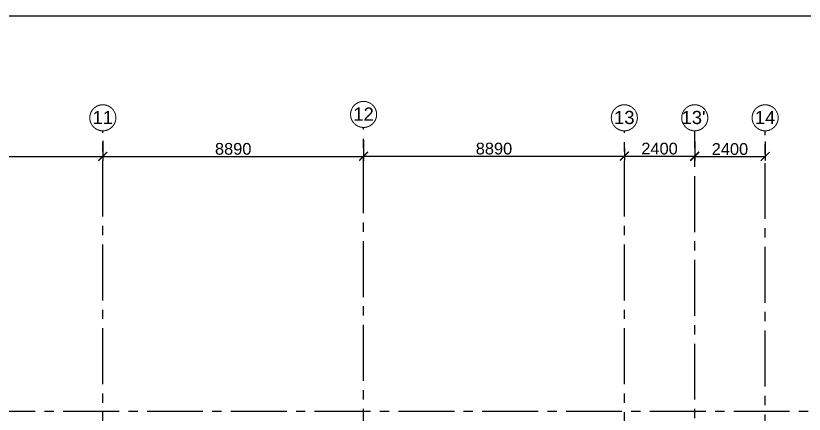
# Model space of a CAD drawing. Header units: millimetres. Extents: x 149548 to 2112824, y -1657616 to -1354760.
# Drawn here: x 1711686 to 1738567, y -1591106 to -1577511 of the extents above; entities that cross this region are included whole.
import ezdxf

# ---------------------------------------------------------------- set-up
doc = ezdxf.new("R2010")
doc.units = ezdxf.units.MM
doc.header["$MEASUREMENT"] = 0
doc.header["$PDMODE"] = 98
for name, pattern in [('ACAD_ISO02W100', [15, 12, -3]), ('CENTER2', [28.575, 19.05, -3.175, 3.175, -3.175]), ('HIDDEN', [0.375, 0.25, -0.125])]:
    doc.linetypes.add(name, pattern=pattern)
doc.layers.add('CENTER_LINE', color=8, linetype='CENTER2', lineweight=25)
doc.layers.add('GRID', color=252, linetype='ACAD_ISO02W100', lineweight=9)
doc.layers.add('Dimension', color=7, linetype='Continuous')
doc.styles.add('1-100', font='arial.ttf', dxfattribs={"height": 400})
doc.styles.get("Standard").update_dxf_attribs({"font": 'arial.ttf'})
doc.dimstyles.new('Dim 1_200', dxfattribs={"dimscale": 100, "dimtxt": 4, "dimasz": 3, "dimexe": 1.5, "dimexo": 1.5, "dimgap": 0.5, "dimtad": 1, "dimdec": 0, "dimzin": 0, "dimdsep": 46, "dimtxsty": 'Standard', "dimblk": 'ARCHTICK', "dimcen": 0, "dimclrd": 256, "dimclre": 256, "dimclrt": 256, "dimadec": 0, "dimazin": 0, "dimtfac": 0.8, "dimtdec": 0, "dimtmove": 1, "dimatfit": 0, "dimfxl": 1.5, "dimtolj": 1, "dimtzin": 0, "dimlwd": -1, "dimlwe": -1, "dimarcsym": 1})

# ---------------------------------------------------------------- blocks, each defined once
blk = doc.blocks.new('FIRST FLOOR COLUMNS')
at = {"layer": 'CENTER_LINE', "ltscale": 100}
for p, q in [((47115, -28013), (47115, 17778)), ((38225, -28128), (38225, 17663)), ((56005, -28128), (56005, 17663)), ((58405, -5793), (58405, 17663)), ((60805, -28206), (60805, 17638)), ((90214, 8085), (-4699, 8085))]:
    blk.add_line(p, q, dxfattribs=at)
at = {"layer": 'GRID', "ltscale": 0.3}
for centre in [(38225, 18107), (47115, 18222), (56005, 18107), (58405, 18107), (60805, 18107)]:
    blk.add_circle(centre, 444, dxfattribs=at)
at = {"layer": 'GRID', "ltscale": 0.3, "style": '1-100', "oblique": 0}
for s, p in [('11', (37873, 17893)), ('12', (46763, 18008)), ('13', (55653, 17893)), ("13'", (57954, 17893)), ('14', (60453, 17893))]:
    blk.add_text(s, height=450, rotation=359.9447, dxfattribs=at).set_placement(p)
blk = doc.blocks.new('_ArchTick')
at = {"color": 0, "linetype": 'ByBlock', "const_width": 0.15}
blk.add_lwpolyline([(-0.5, -0.5), (0.5, 0.5)], dxfattribs=at)
blk = doc.blocks.new('*D2503')
at = {"layer": 'Defpoints', "color": 0}
for p in [(1705764, -1581613), (1714654, -1581613), (1714654, -1582308)]:
    blk.add_point(p, dxfattribs=at)
at = {"layer": 'Dimension', "linetype": 'HIDDEN'}
for p, q in [((1705764, -1581763), (1705764, -1582458)), ((1714654, -1581763), (1714654, -1582458))]:
    blk.add_line(p, q, dxfattribs=at)
at = {"layer": 'Dimension'}
blk.add_line((1705764, -1582308), (1714654, -1582308), dxfattribs=at)
at = {"layer": 'Dimension', "xscale": 300, "yscale": 300, "zscale": 300, "rotation": 180}
blk.add_blockref('_ArchTick', (1705764, -1582308), dxfattribs=at)
at = {"layer": 'Dimension', "xscale": 300, "yscale": 300, "zscale": 300}
blk.add_blockref('_ArchTick', (1714654, -1582308), dxfattribs=at)
at = {"layer": 'Dimension', "insert": (1710209, -1582054), "char_height": 400, "attachment_point": 5}
blk.add_mtext('\\A1;8890', dxfattribs=at)
blk = doc.blocks.new('*D2504')
at = {"layer": 'Defpoints', "color": 0}
for p in [(1714654, -1581613), (1723544, -1581610), (1723544, -1582308)]:
    blk.add_point(p, dxfattribs=at)
at = {"layer": 'Dimension', "linetype": 'HIDDEN'}
for p, q in [((1714654, -1581763), (1714654, -1582458)), ((1723544, -1581760), (1723544, -1582458))]:
    blk.add_line(p, q, dxfattribs=at)
at = {"layer": 'Dimension'}
blk.add_line((1714654, -1582308), (1723544, -1582308), dxfattribs=at)
at = {"layer": 'Dimension', "xscale": 300, "yscale": 300, "zscale": 300, "rotation": 180}
blk.add_blockref('_ArchTick', (1714654, -1582308), dxfattribs=at)
at = {"layer": 'Dimension', "xscale": 300, "yscale": 300, "zscale": 300}
blk.add_blockref('_ArchTick', (1723544, -1582308), dxfattribs=at)
at = {"layer": 'Dimension', "insert": (1719099, -1582054), "char_height": 400, "attachment_point": 5}
blk.add_mtext('\\A1;8890', dxfattribs=at)
blk = doc.blocks.new('*D2505')
at = {"layer": 'Defpoints', "color": 0}
for p in [(1723544, -1581610), (1732434, -1581874), (1732434, -1582299)]:
    blk.add_point(p, dxfattribs=at)
at = {"layer": 'Dimension', "linetype": 'HIDDEN'}
for p, q in [((1723544, -1581760), (1723544, -1582449)), ((1732434, -1582024), (1732434, -1582449))]:
    blk.add_line(p, q, dxfattribs=at)
at = {"layer": 'Dimension'}
blk.add_line((1723544, -1582299), (1732434, -1582299), dxfattribs=at)
at = {"layer": 'Dimension', "xscale": 300, "yscale": 300, "zscale": 300, "rotation": 180}
blk.add_blockref('_ArchTick', (1723544, -1582299), dxfattribs=at)
at = {"layer": 'Dimension', "xscale": 300, "yscale": 300, "zscale": 300}
blk.add_blockref('_ArchTick', (1732434, -1582299), dxfattribs=at)
at = {"layer": 'Dimension', "insert": (1727989, -1582045), "char_height": 400, "attachment_point": 5}
blk.add_mtext('\\A1;8890', dxfattribs=at)
blk = doc.blocks.new('*D2506')
at = {"layer": 'Defpoints', "color": 0}
for p in [(1732434, -1581874), (1734834, -1581653), (1734834, -1582299)]:
    blk.add_point(p, dxfattribs=at)
at = {"layer": 'Dimension', "linetype": 'HIDDEN'}
for p, q in [((1734834, -1581803), (1734834, -1582449)), ((1732434, -1582024), (1732434, -1582449))]:
    blk.add_line(p, q, dxfattribs=at)
at = {"layer": 'Dimension'}
blk.add_line((1732434, -1582299), (1734834, -1582299), dxfattribs=at)
at = {"layer": 'Dimension', "xscale": 300, "yscale": 300, "zscale": 300, "rotation": 180}
blk.add_blockref('_ArchTick', (1732434, -1582299), dxfattribs=at)
at = {"layer": 'Dimension', "xscale": 300, "yscale": 300, "zscale": 300}
blk.add_blockref('_ArchTick', (1734834, -1582299), dxfattribs=at)
at = {"layer": 'Dimension', "insert": (1733634, -1582045), "char_height": 400, "attachment_point": 5}
blk.add_mtext('\\A1;2400', dxfattribs=at)
blk = doc.blocks.new('*D2507')
at = {"layer": 'Defpoints', "color": 0}
for p in [(1734834, -1581653), (1737234, -1581647), (1737234, -1582314)]:
    blk.add_point(p, dxfattribs=at)
at = {"layer": 'Dimension', "linetype": 'HIDDEN'}
for p, q in [((1734834, -1581803), (1734834, -1582464)), ((1737234, -1581797), (1737234, -1582464))]:
    blk.add_line(p, q, dxfattribs=at)
at = {"layer": 'Dimension'}
blk.add_line((1734834, -1582314), (1737234, -1582314), dxfattribs=at)
at = {"layer": 'Dimension', "xscale": 300, "yscale": 300, "zscale": 300, "rotation": 180}
blk.add_blockref('_ArchTick', (1734834, -1582314), dxfattribs=at)
at = {"layer": 'Dimension', "xscale": 300, "yscale": 300, "zscale": 300}
blk.add_blockref('_ArchTick', (1737234, -1582314), dxfattribs=at)
at = {"layer": 'Dimension', "insert": (1736034, -1582059), "char_height": 400, "attachment_point": 5}
blk.add_mtext('\\A1;2400', dxfattribs=at)

msp = doc.modelspace()

# ---------------------------------------------------------------- linework, layer by layer
at = {"lineweight": -3}
msp.add_lwpolyline([(1786027, -1657616.5), (1667061.5, -1657616.5), (1667061.5, -1577510.7), (1786027, -1577510.7)], close=True, dxfattribs=at)

# ---------------------------------------------------------------- block references
at = {"layer": 'GRID'}
msp.add_blockref('FIRST FLOOR COLUMNS', (1676429, -1599098.5), dxfattribs=at)

# ---------------------------------------------------------------- dimensions: what is measured, and where the dimension line sits
at = {"layer": 'Dimension'}
for base, p1, p2, picture, middle in [((1714654, -1582307.8), (1705764, -1581613.2), (1714654, -1581613.2), '*D2503', (1710209, -1582053.6)), ((1723544, -1582307.8), (1714654, -1581613.2), (1723544, -1581609.6), '*D2504', (1719099, -1582053.6)), ((1732434, -1582299.2), (1723544, -1581609.6), (1732434, -1581874.3), '*D2505', (1727989, -1582045)), ((1734834, -1582299.2), (1732434, -1581874.3), (1734834, -1581652.9), '*D2506', (1733634, -1582045)), ((1737234, -1582313.6), (1734834, -1581652.9), (1737234, -1581646.8), '*D2507', (1736034, -1582059.4))]:
    dim = msp.add_linear_dim(base=base, p1=p1, p2=p2, dimstyle='Dim 1_200', override={"dimblk": 'ArchTick'}, dxfattribs=at)
    dim.commit()
    dim.dimension.update_dxf_attribs({"geometry": picture, "text_midpoint": middle})

doc.saveas('drawing.dxf')
